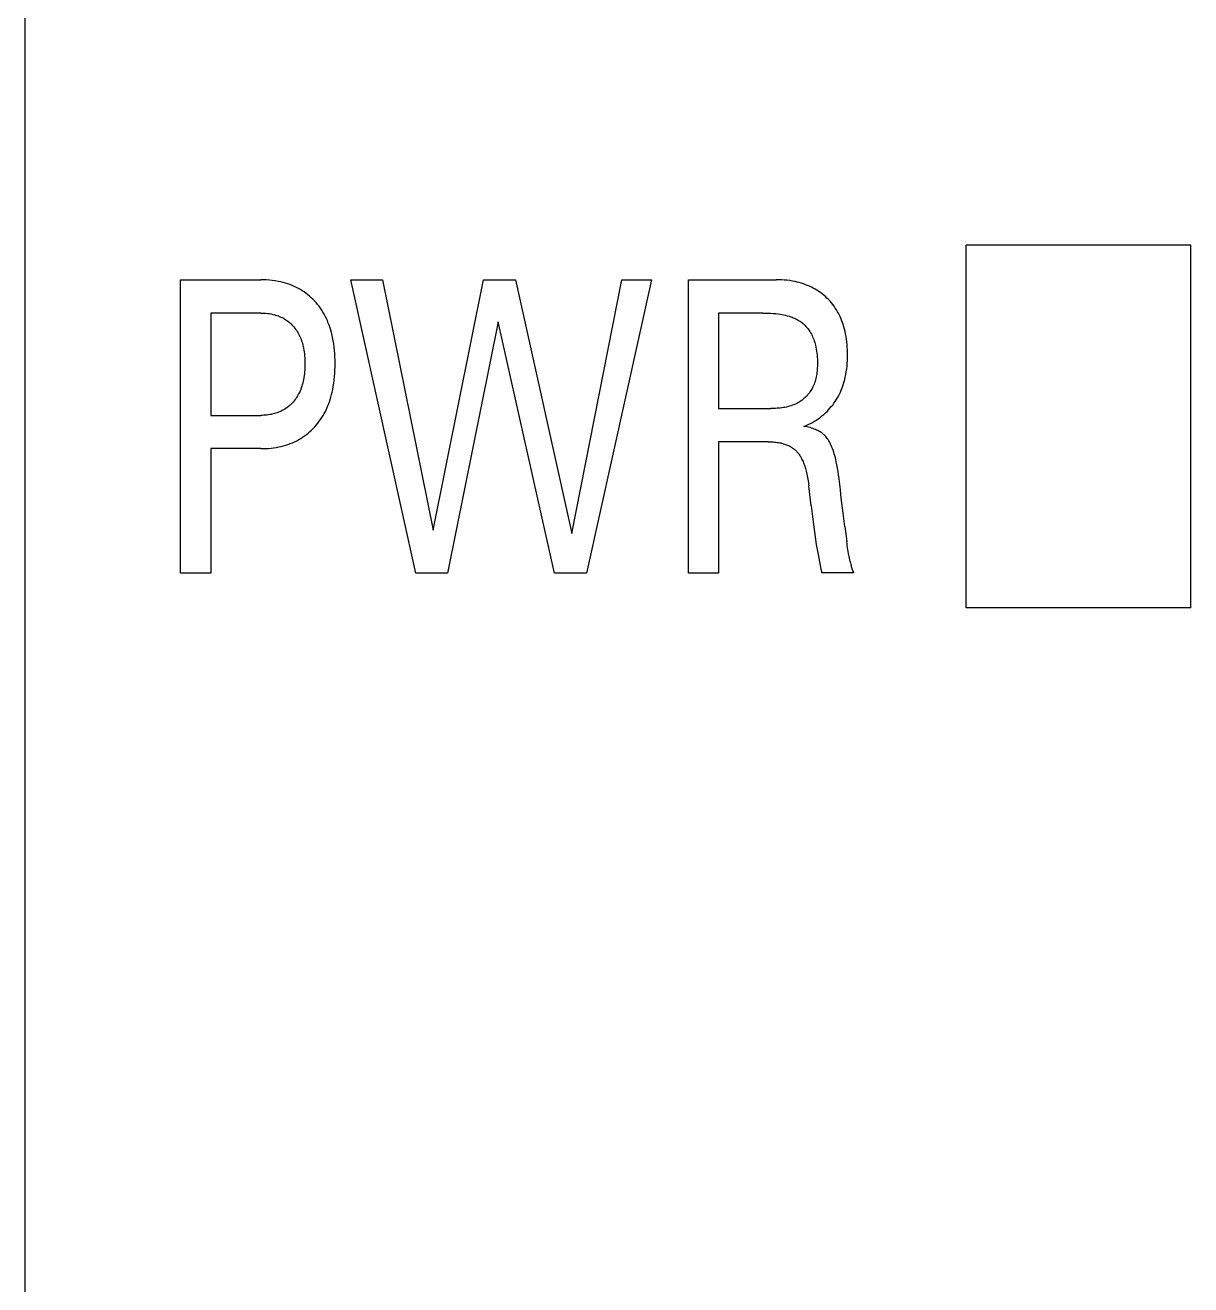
# Model space of a CAD drawing. Extents: x 10 to 622, y -523 to 292.
# Drawn here: x 264.094 to 265.46, y 103.395 to 104.872 of the extents above; entities that cross this region are included whole.
import ezdxf

# ---------------------------------------------------------------- set-up
doc = ezdxf.new("R2010")
doc.units = 0
doc.header["$LTSCALE"] = 5
doc.header["$MEASUREMENT"] = 0
doc.layers.get('0').update_dxf_attribs({"linetype": 'CONTINUOUS'})

msp = doc.modelspace()

# ---------------------------------------------------------------- linework, layer by layer
at = {"color": 7, "linetype": 'Continuous'}
for p, q in [((264.0936, 91.5843), (264.0936, 118.1094)), ((264.0936, 101.4856), (264.0936, 118.1094)), ((265.1971, 104.1888), (265.1971, 104.614)), ((265.4603, 104.614), (265.1971, 104.614)), ((265.4603, 104.1888), (265.4603, 104.614)), ((264.2758, 104.2293), (264.2758, 104.5735)), ((264.2758, 104.5735), (264.3697, 104.5735)), ((264.3731, 104.5734), (264.3697, 104.5735)), ((264.3765, 104.5733), (264.3731, 104.5734)), ((264.3799, 104.573), (264.3765, 104.5733)), ((264.3833, 104.5727), (264.3799, 104.573)), ((264.3867, 104.5722), (264.3833, 104.5727)), ((264.3901, 104.5716), (264.3867, 104.5722)), ((264.3935, 104.5709), (264.3901, 104.5716)), ((264.3961, 104.5703), (264.3935, 104.5709)), ((264.3988, 104.5695), (264.3961, 104.5703)), ((264.4014, 104.5687), (264.3988, 104.5695)), ((264.4039, 104.5678), (264.4014, 104.5687)), ((264.4065, 104.5668), (264.4039, 104.5678)), ((264.409, 104.5657), (264.4065, 104.5668)), ((264.4115, 104.5645), (264.409, 104.5657)), ((264.4139, 104.5633), (264.4115, 104.5645)), ((264.4162, 104.562), (264.4139, 104.5633)), ((264.5515, 104.2293), (264.4754, 104.5735)), ((264.4754, 104.5735), (264.5124, 104.5735)), ((264.5124, 104.5735), (264.572, 104.2798)), ((264.572, 104.2798), (264.6311, 104.5735)), ((264.6311, 104.5735), (264.6686, 104.5735)), ((264.6686, 104.5735), (264.7345, 104.2759)), ((264.7345, 104.2759), (264.793, 104.5735)), ((264.828, 104.5735), (264.7517, 104.2293)), ((264.793, 104.5735), (264.828, 104.5735)), ((264.8712, 104.2293), (264.8712, 104.5735)), ((264.8712, 104.5735), (264.974, 104.5735)), ((264.9772, 104.5734), (264.974, 104.5735)), ((264.9804, 104.5733), (264.9772, 104.5734)), ((264.9836, 104.5731), (264.9804, 104.5733)), ((264.9868, 104.5728), (264.9836, 104.5731)), ((264.99, 104.5724), (264.9868, 104.5728)), ((264.9931, 104.5719), (264.99, 104.5724)), ((264.9963, 104.5713), (264.9931, 104.5719)), ((264.9988, 104.5707), (264.9963, 104.5713)), ((265.0012, 104.5701), (264.9988, 104.5707)), ((265.0037, 104.5694), (265.0012, 104.5701)), ((265.0061, 104.5686), (265.0037, 104.5694)), ((265.0085, 104.5677), (265.0061, 104.5686)), ((265.0109, 104.5668), (265.0085, 104.5677)), ((265.0132, 104.5658), (265.0109, 104.5668)), ((265.0155, 104.5647), (265.0132, 104.5658)), ((265.0177, 104.5636), (265.0155, 104.5647)), ((265.0199, 104.5624), (265.0177, 104.5636)), ((264.4185, 104.5606), (264.4162, 104.562)), ((264.4207, 104.5591), (264.4185, 104.5606)), ((264.4229, 104.5575), (264.4207, 104.5591)), ((264.425, 104.5559), (264.4229, 104.5575)), ((264.427, 104.5542), (264.425, 104.5559)), ((264.429, 104.5524), (264.427, 104.5542)), ((264.4309, 104.5505), (264.429, 104.5524)), ((264.4328, 104.5486), (264.4309, 104.5505)), ((264.4347, 104.5466), (264.4328, 104.5486)), ((265.022, 104.5611), (265.0199, 104.5624)), ((265.024, 104.5598), (265.022, 104.5611)), ((265.0261, 104.5584), (265.024, 104.5598)), ((265.028, 104.5569), (265.0261, 104.5584)), ((265.0299, 104.5553), (265.028, 104.5569)), ((265.0318, 104.5537), (265.0299, 104.5553)), ((265.0337, 104.552), (265.0318, 104.5537)), ((265.0355, 104.5502), (265.0337, 104.552)), ((265.0373, 104.5483), (265.0355, 104.5502)), ((265.0389, 104.5463), (265.0373, 104.5483)), ((264.3111, 104.5344), (264.3111, 104.4144)), ((264.3697, 104.5344), (264.3111, 104.5344)), ((264.3697, 104.5344), (264.3717, 104.5344)), ((264.3717, 104.5344), (264.3738, 104.5343)), ((264.3738, 104.5343), (264.3759, 104.5342)), ((264.3759, 104.5342), (264.3779, 104.534)), ((264.3779, 104.534), (264.38, 104.5337)), ((264.38, 104.5337), (264.382, 104.5333)), ((264.382, 104.5333), (264.3841, 104.5329)), ((264.3841, 104.5329), (264.3857, 104.5325)), ((264.4364, 104.5445), (264.4347, 104.5466)), ((264.4381, 104.5423), (264.4364, 104.5445)), ((264.4397, 104.5401), (264.4381, 104.5423)), ((264.4413, 104.5379), (264.4397, 104.5401)), ((264.4427, 104.5356), (264.4413, 104.5379)), ((264.4441, 104.5332), (264.4427, 104.5356)), ((264.4454, 104.5308), (264.4441, 104.5332)), ((264.9065, 104.5344), (264.9065, 104.4225)), ((264.9586, 104.5344), (264.9065, 104.5344)), ((264.9586, 104.5344), (264.9616, 104.5344)), ((264.9616, 104.5344), (264.9646, 104.5343)), ((264.9646, 104.5343), (264.9676, 104.5342)), ((264.9676, 104.5342), (264.9706, 104.534)), ((264.9706, 104.534), (264.9736, 104.5337)), ((264.9736, 104.5337), (264.9766, 104.5333)), ((264.9766, 104.5333), (264.9787, 104.533)), ((264.9787, 104.533), (264.9808, 104.5327)), ((265.0405, 104.5443), (265.0389, 104.5463)), ((265.0421, 104.5423), (265.0405, 104.5443)), ((265.0435, 104.5402), (265.0421, 104.5423)), ((265.0449, 104.538), (265.0435, 104.5402)), ((265.0462, 104.5358), (265.0449, 104.538)), ((265.0475, 104.5334), (265.0462, 104.5358)), ((265.0488, 104.531), (265.0475, 104.5334)), ((264.3857, 104.5325), (264.3872, 104.5321)), ((264.3872, 104.5321), (264.3888, 104.5316)), ((264.3888, 104.5316), (264.3904, 104.531)), ((264.3904, 104.531), (264.3919, 104.5304)), ((264.3919, 104.5304), (264.3934, 104.5297)), ((264.3934, 104.5297), (264.3949, 104.529)), ((264.3949, 104.529), (264.3963, 104.5283)), ((264.3963, 104.5283), (264.3977, 104.5275)), ((264.3977, 104.5275), (264.3991, 104.5266)), ((264.3991, 104.5266), (264.4004, 104.5257)), ((264.4004, 104.5257), (264.4017, 104.5248)), ((264.4017, 104.5248), (264.4029, 104.5238)), ((264.4029, 104.5238), (264.4041, 104.5227)), ((264.4041, 104.5227), (264.4053, 104.5217)), ((264.4053, 104.5217), (264.4064, 104.5205)), ((264.4064, 104.5205), (264.4075, 104.5193)), ((264.4075, 104.5193), (264.4086, 104.5181)), ((264.4467, 104.5282), (264.4454, 104.5308)), ((264.4479, 104.5255), (264.4467, 104.5282)), ((264.449, 104.5227), (264.4479, 104.5255)), ((264.4501, 104.52), (264.449, 104.5227)), ((264.451, 104.5172), (264.4501, 104.52)), ((264.6483, 104.524), (264.5887, 104.2293)), ((264.7142, 104.2293), (264.6483, 104.524)), ((264.9808, 104.5327), (264.9829, 104.5323)), ((264.9829, 104.5323), (264.985, 104.5318)), ((264.985, 104.5318), (264.9871, 104.5313)), ((264.9871, 104.5313), (264.9892, 104.5307)), ((264.9892, 104.5307), (264.9912, 104.53)), ((264.9912, 104.53), (264.9927, 104.5295)), ((264.9927, 104.5295), (264.9942, 104.5289)), ((264.9942, 104.5289), (264.9956, 104.5283)), ((264.9956, 104.5283), (264.9971, 104.5276)), ((264.9971, 104.5276), (264.9985, 104.5269)), ((264.9985, 104.5269), (264.9999, 104.5261)), ((264.9999, 104.5261), (265.0012, 104.5253)), ((265.0012, 104.5253), (265.0025, 104.5244)), ((265.0025, 104.5244), (265.0037, 104.5236)), ((265.0037, 104.5236), (265.0049, 104.5227)), ((265.0049, 104.5227), (265.006, 104.5217)), ((265.006, 104.5217), (265.0071, 104.5208)), ((265.0071, 104.5208), (265.0081, 104.5197)), ((265.0081, 104.5197), (265.0091, 104.5187)), ((265.0091, 104.5187), (265.0101, 104.5176)), ((265.0499, 104.5285), (265.0488, 104.531)), ((265.0509, 104.526), (265.0499, 104.5285)), ((265.0519, 104.5234), (265.0509, 104.526)), ((265.0527, 104.5208), (265.0519, 104.5234)), ((265.0535, 104.5182), (265.0527, 104.5208)), ((265.0543, 104.5156), (265.0535, 104.5182)), ((264.4086, 104.5181), (264.4097, 104.5168)), ((264.4097, 104.5168), (264.4106, 104.5155)), ((264.4106, 104.5155), (264.4116, 104.5142)), ((264.4116, 104.5142), (264.4125, 104.5128)), ((264.4125, 104.5128), (264.4133, 104.5114)), ((264.4133, 104.5114), (264.4141, 104.51)), ((264.4141, 104.51), (264.4149, 104.5085)), ((264.4149, 104.5085), (264.4156, 104.5069)), ((264.4156, 104.5069), (264.4163, 104.5053)), ((264.4163, 104.5053), (264.417, 104.5036)), ((264.417, 104.5036), (264.4176, 104.5019)), ((264.4519, 104.5144), (264.451, 104.5172)), ((264.4527, 104.5115), (264.4519, 104.5144)), ((264.4534, 104.5086), (264.4527, 104.5115)), ((264.454, 104.5058), (264.4534, 104.5086)), ((264.4548, 104.502), (264.454, 104.5058)), ((265.0101, 104.5176), (265.0111, 104.5164)), ((265.0111, 104.5164), (265.0119, 104.5153)), ((265.0119, 104.5153), (265.0128, 104.5141)), ((265.0128, 104.5141), (265.0136, 104.5128)), ((265.0136, 104.5128), (265.0145, 104.5113)), ((265.0145, 104.5113), (265.0154, 104.5098)), ((265.0154, 104.5098), (265.0162, 104.5082)), ((265.0162, 104.5082), (265.0169, 104.5066)), ((265.0169, 104.5066), (265.0176, 104.505)), ((265.0176, 104.505), (265.0182, 104.5033)), ((265.0549, 104.5129), (265.0543, 104.5156)), ((265.0555, 104.5099), (265.0549, 104.5129)), ((265.0561, 104.5068), (265.0555, 104.5099)), ((265.0566, 104.5038), (265.0561, 104.5068)), ((265.057, 104.5007), (265.0566, 104.5038)), ((264.4176, 104.5019), (264.4182, 104.5002)), ((264.4182, 104.5002), (264.4187, 104.4985)), ((264.4187, 104.4985), (264.4191, 104.4968)), ((264.4191, 104.4968), (264.4196, 104.4951)), ((264.4196, 104.4951), (264.4199, 104.4933)), ((264.4199, 104.4933), (264.4204, 104.491)), ((264.4204, 104.491), (264.4207, 104.4888)), ((264.4207, 104.4888), (264.421, 104.4865)), ((264.4554, 104.4982), (264.4548, 104.502)), ((264.4559, 104.4945), (264.4554, 104.4982)), ((264.4563, 104.4907), (264.4559, 104.4945)), ((264.4566, 104.4869), (264.4563, 104.4907)), ((265.0182, 104.5033), (265.0188, 104.5017)), ((265.0188, 104.5017), (265.0193, 104.5)), ((265.0193, 104.5), (265.0198, 104.4983)), ((265.0198, 104.4983), (265.0203, 104.4966)), ((265.0203, 104.4966), (265.0208, 104.4943)), ((265.0208, 104.4943), (265.0212, 104.492)), ((265.0212, 104.492), (265.0216, 104.4897)), ((265.0216, 104.4897), (265.0219, 104.4874)), ((265.0573, 104.4976), (265.057, 104.5007)), ((265.0575, 104.4945), (265.0573, 104.4976)), ((265.0577, 104.4914), (265.0575, 104.4945)), ((265.0578, 104.4883), (265.0577, 104.4914)), ((264.421, 104.4865), (264.4212, 104.4842)), ((264.4212, 104.4842), (264.4214, 104.4819)), ((264.4214, 104.4819), (264.4215, 104.4795)), ((264.4215, 104.4795), (264.4216, 104.4772)), ((264.4216, 104.4772), (264.4216, 104.4749)), ((264.4216, 104.4749), (264.4216, 104.4726)), ((264.4568, 104.483), (264.4566, 104.4869)), ((264.4569, 104.4792), (264.4568, 104.483)), ((264.4569, 104.4754), (264.4569, 104.4792)), ((264.4569, 104.4715), (264.4569, 104.4754)), ((265.0219, 104.4874), (265.0221, 104.4851)), ((265.0221, 104.4851), (265.0223, 104.4827)), ((265.0223, 104.4827), (265.0224, 104.4804)), ((265.0224, 104.4804), (265.0225, 104.478)), ((265.0225, 104.4738), (265.0224, 104.472)), ((265.0225, 104.478), (265.0225, 104.4757)), ((265.0225, 104.4757), (265.0225, 104.4738)), ((265.0572, 104.472), (265.0574, 104.4753)), ((265.0574, 104.4753), (265.0576, 104.4786)), ((265.0576, 104.4786), (265.0577, 104.4819)), ((265.0577, 104.4819), (265.0578, 104.4852)), ((265.0578, 104.4852), (265.0578, 104.4883)), ((264.4207, 104.461), (264.4204, 104.4586)), ((264.421, 104.4633), (264.4207, 104.461)), ((264.4212, 104.4656), (264.421, 104.4633)), ((264.4214, 104.4679), (264.4212, 104.4656)), ((264.4215, 104.4702), (264.4214, 104.4679)), ((264.4216, 104.4726), (264.4215, 104.4702)), ((264.4559, 104.4561), (264.4563, 104.4599)), ((264.4563, 104.4599), (264.4566, 104.4638)), ((264.4566, 104.4638), (264.4568, 104.4677)), ((264.4568, 104.4677), (264.4569, 104.4715)), ((265.0211, 104.4595), (265.0207, 104.4578)), ((265.0214, 104.4613), (265.0211, 104.4595)), ((265.0217, 104.463), (265.0214, 104.4613)), ((265.0219, 104.4648), (265.0217, 104.463)), ((265.0221, 104.4666), (265.0219, 104.4648)), ((265.0222, 104.4684), (265.0221, 104.4666)), ((265.0223, 104.4702), (265.0222, 104.4684)), ((265.0224, 104.472), (265.0223, 104.4702)), ((265.0545, 104.4565), (265.0551, 104.4591)), ((265.0551, 104.4591), (265.0558, 104.4623)), ((265.0558, 104.4623), (265.0563, 104.4655)), ((265.0563, 104.4655), (265.0568, 104.4688)), ((265.0568, 104.4688), (265.0572, 104.472)), ((264.4166, 104.4447), (264.4158, 104.4428)), ((264.4173, 104.4466), (264.4166, 104.4447)), ((264.4179, 104.4485), (264.4173, 104.4466)), ((264.4185, 104.4504), (264.4179, 104.4485)), ((264.4191, 104.4524), (264.4185, 104.4504)), ((264.4195, 104.4544), (264.4191, 104.4524)), ((264.4199, 104.4564), (264.4195, 104.4544)), ((264.4204, 104.4586), (264.4199, 104.4564)), ((264.4535, 104.4417), (264.4541, 104.4446)), ((264.4541, 104.4446), (264.4548, 104.4484)), ((264.4548, 104.4484), (264.4554, 104.4522)), ((264.4554, 104.4522), (264.4559, 104.4561)), ((265.0157, 104.4448), (265.0149, 104.4435)), ((265.0164, 104.4461), (265.0157, 104.4448)), ((265.0172, 104.4477), (265.0164, 104.4461)), ((265.018, 104.4493), (265.0172, 104.4477)), ((265.0186, 104.4509), (265.018, 104.4493)), ((265.0192, 104.4526), (265.0186, 104.4509)), ((265.0198, 104.4543), (265.0192, 104.4526)), ((265.0203, 104.456), (265.0198, 104.4543)), ((265.0207, 104.4578), (265.0203, 104.456)), ((265.0505, 104.4441), (265.0514, 104.4465)), ((265.0514, 104.4465), (265.0523, 104.449)), ((265.0523, 104.449), (265.0531, 104.4515)), ((265.0531, 104.4515), (265.0539, 104.454)), ((265.0539, 104.454), (265.0545, 104.4565)), ((264.4077, 104.43), (264.4066, 104.4288)), ((264.4088, 104.4313), (264.4077, 104.43)), ((264.4098, 104.4326), (264.4088, 104.4313)), ((264.4108, 104.4339), (264.4098, 104.4326)), ((264.4117, 104.4353), (264.4108, 104.4339)), ((264.4126, 104.4367), (264.4117, 104.4353)), ((264.4134, 104.4381), (264.4126, 104.4367)), ((264.4142, 104.4395), (264.4134, 104.4381)), ((264.4149, 104.441), (264.4142, 104.4395)), ((264.4158, 104.4428), (264.4149, 104.441)), ((264.4492, 104.4273), (264.4502, 104.4302)), ((264.4502, 104.4302), (264.4511, 104.433)), ((264.4511, 104.433), (264.452, 104.4359)), ((264.452, 104.4359), (264.4528, 104.4388)), ((264.4528, 104.4388), (264.4535, 104.4417)), ((265.0009, 104.4299), (264.9996, 104.4291)), ((265.0022, 104.4307), (265.0009, 104.4299)), ((265.0034, 104.4315), (265.0022, 104.4307)), ((265.0046, 104.4324), (265.0034, 104.4315)), ((265.0058, 104.4334), (265.0046, 104.4324)), ((265.007, 104.4344), (265.0058, 104.4334)), ((265.0081, 104.4354), (265.007, 104.4344)), ((265.0092, 104.4364), (265.0081, 104.4354)), ((265.0103, 104.4375), (265.0092, 104.4364)), ((265.0113, 104.4387), (265.0103, 104.4375)), ((265.0122, 104.4398), (265.0113, 104.4387)), ((265.0132, 104.441), (265.0122, 104.4398)), ((265.0141, 104.4423), (265.0132, 104.441)), ((265.0149, 104.4435), (265.0141, 104.4423)), ((265.0419, 104.4286), (265.0433, 104.4306)), ((265.0433, 104.4306), (265.0446, 104.4327)), ((265.0446, 104.4327), (265.0459, 104.4348)), ((265.0459, 104.4348), (265.0471, 104.437)), ((265.0471, 104.437), (265.0483, 104.4394)), ((265.0483, 104.4394), (265.0494, 104.4417)), ((265.0494, 104.4417), (265.0505, 104.4441)), ((264.377, 104.4148), (264.3751, 104.4146)), ((264.3788, 104.415), (264.377, 104.4148)), ((264.3806, 104.4153), (264.3788, 104.415)), ((264.3824, 104.4156), (264.3806, 104.4153)), ((264.3842, 104.416), (264.3824, 104.4156)), ((264.3858, 104.4164), (264.3842, 104.416)), ((264.3874, 104.4169), (264.3858, 104.4164)), ((264.3889, 104.4174), (264.3874, 104.4169)), ((264.3905, 104.418), (264.3889, 104.4174)), ((264.392, 104.4186), (264.3905, 104.418)), ((264.3936, 104.4193), (264.392, 104.4186)), ((264.395, 104.42), (264.3936, 104.4193)), ((264.3965, 104.4208), (264.395, 104.42)), ((264.3979, 104.4216), (264.3965, 104.4208)), ((264.3992, 104.4225), (264.3979, 104.4216)), ((264.4006, 104.4235), (264.3992, 104.4225)), ((264.4018, 104.4244), (264.4006, 104.4235)), ((264.4031, 104.4255), (264.4018, 104.4244)), ((264.4043, 104.4265), (264.4031, 104.4255)), ((264.4055, 104.4277), (264.4043, 104.4265)), ((264.4066, 104.4288), (264.4055, 104.4277)), ((264.4429, 104.4143), (264.4443, 104.4167)), ((264.4443, 104.4167), (264.4455, 104.4191)), ((264.4455, 104.4191), (264.4468, 104.4218)), ((264.4468, 104.4218), (264.448, 104.4246)), ((264.448, 104.4246), (264.4492, 104.4273)), ((264.9065, 104.4225), (264.968, 104.4225)), ((264.9698, 104.4225), (264.968, 104.4225)), ((264.9716, 104.4225), (264.9698, 104.4225)), ((264.9734, 104.4226), (264.9716, 104.4225)), ((264.9753, 104.4227), (264.9734, 104.4226)), ((264.9771, 104.4228), (264.9753, 104.4227)), ((264.9789, 104.423), (264.9771, 104.4228)), ((264.9808, 104.4232), (264.9789, 104.423)), ((264.9826, 104.4235), (264.9808, 104.4232)), ((264.9844, 104.4238), (264.9826, 104.4235)), ((264.9862, 104.4242), (264.9844, 104.4238)), ((264.988, 104.4246), (264.9862, 104.4242)), ((264.9897, 104.4251), (264.988, 104.4246)), ((264.9915, 104.4256), (264.9897, 104.4251)), ((264.9932, 104.4262), (264.9915, 104.4256)), ((264.9949, 104.4268), (264.9932, 104.4262)), ((264.9966, 104.4276), (264.9949, 104.4268)), ((264.9982, 104.4284), (264.9966, 104.4276)), ((264.9996, 104.4291), (264.9982, 104.4284)), ((265.0278, 104.4137), (265.0299, 104.4154)), ((265.0299, 104.4154), (265.0319, 104.4172)), ((265.0319, 104.4172), (265.0338, 104.4191)), ((265.0338, 104.4191), (265.0356, 104.4208)), ((265.0356, 104.4208), (265.0372, 104.4227)), ((265.0372, 104.4227), (265.0388, 104.4246)), ((265.0388, 104.4246), (265.0404, 104.4265)), ((265.0404, 104.4265), (265.0419, 104.4286)), ((264.3111, 104.4144), (264.3697, 104.4144)), ((264.3715, 104.4144), (264.3697, 104.4144)), ((264.3733, 104.4145), (264.3715, 104.4144)), ((264.3751, 104.4146), (264.3733, 104.4145)), ((264.4313, 104.399), (264.4332, 104.4011)), ((264.4332, 104.4011), (264.435, 104.4031)), ((264.435, 104.4031), (264.4367, 104.4053)), ((264.4367, 104.4053), (264.4384, 104.4074)), ((264.4384, 104.4074), (264.44, 104.4097)), ((264.44, 104.4097), (264.4415, 104.412)), ((264.4415, 104.412), (264.4429, 104.4143)), ((265.0067, 104.4015), (265.0093, 104.4025)), ((265.0085, 104.4012), (265.0067, 104.4015)), ((265.0103, 104.4008), (265.0085, 104.4012)), ((265.0093, 104.4025), (265.0118, 104.4037)), ((265.012, 104.4005), (265.0103, 104.4008)), ((265.0118, 104.4037), (265.0142, 104.4049)), ((265.0138, 104.4), (265.012, 104.4005)), ((265.0155, 104.3995), (265.0138, 104.4)), ((265.0142, 104.4049), (265.0167, 104.4062)), ((265.0167, 104.4062), (265.019, 104.4075)), ((265.019, 104.4075), (265.0213, 104.4089)), ((265.0213, 104.4089), (265.0235, 104.4104)), ((265.0235, 104.4104), (265.0257, 104.412)), ((265.0257, 104.412), (265.0278, 104.4137)), ((264.4119, 104.3846), (264.4143, 104.3859)), ((264.4143, 104.3859), (264.4166, 104.3873)), ((264.4166, 104.3873), (264.4189, 104.3887)), ((264.4189, 104.3887), (264.4211, 104.3902)), ((264.4211, 104.3902), (264.4233, 104.3919)), ((264.4233, 104.3919), (264.4254, 104.3935)), ((264.4254, 104.3935), (264.4274, 104.3953)), ((264.4274, 104.3953), (264.4294, 104.3971)), ((264.4294, 104.3971), (264.4313, 104.399)), ((265.0172, 104.399), (265.0155, 104.3995)), ((265.0187, 104.3984), (265.0172, 104.399)), ((265.0201, 104.3979), (265.0187, 104.3984)), ((265.0216, 104.3972), (265.0201, 104.3979)), ((265.023, 104.3965), (265.0216, 104.3972)), ((265.0243, 104.3958), (265.023, 104.3965)), ((265.0257, 104.395), (265.0243, 104.3958)), ((265.0269, 104.3942), (265.0257, 104.395)), ((265.028, 104.3934), (265.0269, 104.3942)), ((265.0291, 104.3925), (265.028, 104.3934)), ((265.0302, 104.3915), (265.0291, 104.3925)), ((265.0312, 104.3906), (265.0302, 104.3915)), ((265.0322, 104.3895), (265.0312, 104.3906)), ((265.0332, 104.3884), (265.0322, 104.3895)), ((265.0341, 104.3872), (265.0332, 104.3884)), ((265.035, 104.3859), (265.0341, 104.3872)), ((265.0358, 104.3846), (265.035, 104.3859)), ((264.3111, 104.3754), (264.3111, 104.2293)), ((264.3697, 104.3754), (264.3111, 104.3754)), ((264.3697, 104.3754), (264.3727, 104.3754)), ((264.3727, 104.3754), (264.3757, 104.3755)), ((264.3757, 104.3755), (264.3787, 104.3757)), ((264.3787, 104.3757), (264.3818, 104.376)), ((264.3818, 104.376), (264.3848, 104.3764)), ((264.3848, 104.3764), (264.3878, 104.3768)), ((264.3878, 104.3768), (264.3908, 104.3774)), ((264.3908, 104.3774), (264.3937, 104.378)), ((264.3937, 104.378), (264.3964, 104.3787)), ((264.3964, 104.3787), (264.3991, 104.3795)), ((264.3991, 104.3795), (264.4017, 104.3803)), ((264.4017, 104.3803), (264.4043, 104.3812)), ((264.4043, 104.3812), (264.4069, 104.3823)), ((264.4069, 104.3823), (264.4094, 104.3834)), ((264.4094, 104.3834), (264.4119, 104.3846)), ((264.9065, 104.3834), (264.9065, 104.2293)), ((264.9647, 104.3834), (264.9065, 104.3834)), ((264.9647, 104.3834), (264.9662, 104.3834)), ((264.9662, 104.3834), (264.9677, 104.3834)), ((264.9677, 104.3834), (264.9692, 104.3833)), ((264.9692, 104.3833), (264.9707, 104.3832)), ((264.9707, 104.3832), (264.9722, 104.3831)), ((264.9722, 104.3831), (264.9738, 104.3829)), ((264.9738, 104.3829), (264.9753, 104.3827)), ((264.9753, 104.3827), (264.9768, 104.3825)), ((264.9768, 104.3825), (264.9783, 104.3822)), ((264.9783, 104.3822), (264.9794, 104.382)), ((264.9794, 104.382), (264.9805, 104.3817)), ((264.9805, 104.3817), (264.9817, 104.3814)), ((264.9817, 104.3814), (264.9828, 104.3811)), ((264.9828, 104.3811), (264.9839, 104.3808)), ((264.9839, 104.3808), (264.985, 104.3804)), ((264.985, 104.3804), (264.9861, 104.38)), ((264.9861, 104.38), (264.9872, 104.3795)), ((264.9872, 104.3795), (264.9882, 104.3791)), ((264.9882, 104.3791), (264.9893, 104.3786)), ((264.9893, 104.3786), (264.9901, 104.3781)), ((264.9901, 104.3781), (264.991, 104.3777)), ((264.991, 104.3777), (264.9918, 104.3772)), ((264.9918, 104.3772), (264.9926, 104.3767)), ((264.9926, 104.3767), (264.9934, 104.3761)), ((264.9934, 104.3761), (264.9942, 104.3756)), ((264.9942, 104.3756), (264.9949, 104.375)), ((264.9949, 104.375), (264.9957, 104.3744)), ((264.9957, 104.3744), (264.9964, 104.3738)), ((264.9964, 104.3738), (264.9971, 104.3731)), ((264.9971, 104.3731), (264.9978, 104.3725)), ((264.9978, 104.3725), (264.9985, 104.3717)), ((264.9985, 104.3717), (264.9992, 104.3709)), ((264.9992, 104.3709), (264.9999, 104.37)), ((265.0366, 104.3833), (265.0358, 104.3846)), ((265.0373, 104.3819), (265.0366, 104.3833)), ((265.038, 104.3805), (265.0373, 104.3819)), ((265.0386, 104.3791), (265.038, 104.3805)), ((265.0392, 104.3777), (265.0386, 104.3791)), ((265.0401, 104.3755), (265.0392, 104.3777)), ((265.0409, 104.3734), (265.0401, 104.3755)), ((265.0417, 104.3712), (265.0409, 104.3734)), ((265.0423, 104.369), (265.0417, 104.3712)), ((264.9999, 104.37), (265.0006, 104.3692)), ((265.0006, 104.3692), (265.0012, 104.3683)), ((265.0012, 104.3683), (265.0018, 104.3674)), ((265.0018, 104.3674), (265.0024, 104.3665)), ((265.0024, 104.3665), (265.0029, 104.3656)), ((265.0029, 104.3656), (265.0034, 104.3646)), ((265.0034, 104.3646), (265.004, 104.3637)), ((265.004, 104.3637), (265.0044, 104.3627)), ((265.0044, 104.3627), (265.0051, 104.3614)), ((265.0051, 104.3614), (265.0057, 104.3601)), ((265.0057, 104.3601), (265.0062, 104.3588)), ((265.0062, 104.3588), (265.0067, 104.3574)), ((265.0067, 104.3574), (265.0072, 104.3561)), ((265.0072, 104.3561), (265.0077, 104.3547)), ((265.043, 104.3668), (265.0423, 104.369)), ((265.0436, 104.3645), (265.043, 104.3668)), ((265.0441, 104.3623), (265.0436, 104.3645)), ((265.0446, 104.36), (265.0441, 104.3623)), ((265.0454, 104.3562), (265.0446, 104.36)), ((265.0461, 104.3523), (265.0454, 104.3562)), ((265.0077, 104.3547), (265.0081, 104.3533)), ((265.0081, 104.3533), (265.0086, 104.3519)), ((265.0086, 104.3519), (265.009, 104.3505)), ((265.009, 104.3505), (265.0093, 104.3491)), ((265.0093, 104.3491), (265.0098, 104.3472)), ((265.0098, 104.3472), (265.0102, 104.3453)), ((265.0102, 104.3453), (265.0106, 104.3434)), ((265.0106, 104.3434), (265.011, 104.3415)), ((265.011, 104.3415), (265.0113, 104.3395)), ((265.0467, 104.3484), (265.0461, 104.3523)), ((265.0473, 104.3445), (265.0467, 104.3484)), ((265.0478, 104.3405), (265.0473, 104.3445)), ((265.0113, 104.3395), (265.0116, 104.3376)), ((265.0116, 104.3376), (265.0119, 104.3356)), ((265.0119, 104.3356), (265.0122, 104.3337)), ((265.0122, 104.3337), (265.0124, 104.3317)), ((265.0151, 104.3081), (265.0124, 104.3317)), ((265.0483, 104.3366), (265.0478, 104.3405)), ((265.0494, 104.3269), (265.0483, 104.3366)), ((265.0504, 104.3172), (265.0494, 104.3269)), ((265.0525, 104.2996), (265.0504, 104.3172)), ((265.0151, 104.3081), (265.0163, 104.2988)), ((265.0163, 104.2988), (265.0174, 104.2896)), ((265.0545, 104.2839), (265.0525, 104.2996)), ((265.0174, 104.2896), (265.0187, 104.2804)), ((265.0545, 104.2839), (265.0568, 104.2664)), ((265.0187, 104.2804), (265.0195, 104.2745)), ((265.0195, 104.2745), (265.0203, 104.2686)), ((265.0203, 104.2686), (265.0212, 104.2628)), ((265.0212, 104.2628), (265.0222, 104.2569)), ((265.0222, 104.2569), (265.0232, 104.2511)), ((265.0572, 104.2641), (265.0568, 104.2664)), ((265.0575, 104.2618), (265.0572, 104.2641)), ((265.0579, 104.2595), (265.0575, 104.2618)), ((265.0583, 104.2571), (265.0579, 104.2595)), ((265.0587, 104.2548), (265.0583, 104.2571)), ((265.0591, 104.2525), (265.0587, 104.2548)), ((265.0594, 104.2506), (265.0591, 104.2525)), ((265.0232, 104.2511), (265.024, 104.2467)), ((265.024, 104.2467), (265.0248, 104.2424)), ((265.0248, 104.2424), (265.0257, 104.2381)), ((265.0257, 104.2381), (265.0266, 104.2338)), ((265.0598, 104.2487), (265.0594, 104.2506)), ((265.0602, 104.2468), (265.0598, 104.2487)), ((265.0606, 104.245), (265.0602, 104.2468)), ((265.061, 104.2431), (265.0606, 104.245)), ((265.0615, 104.2412), (265.061, 104.2431)), ((265.062, 104.2394), (265.0615, 104.2412)), ((265.0623, 104.2381), (265.062, 104.2394)), ((265.0626, 104.2369), (265.0623, 104.2381)), ((264.3111, 104.2293), (264.2758, 104.2293)), ((264.5887, 104.2293), (264.5515, 104.2293)), ((264.7517, 104.2293), (264.7142, 104.2293)), ((264.9065, 104.2293), (264.8712, 104.2293)), ((265.0266, 104.2338), (265.0276, 104.2295)), ((265.0651, 104.2295), (265.0276, 104.2295)), ((265.063, 104.2357), (265.0626, 104.2369)), ((265.0634, 104.2344), (265.063, 104.2357)), ((265.0638, 104.2332), (265.0634, 104.2344)), ((265.0642, 104.2319), (265.0638, 104.2332)), ((265.0647, 104.2307), (265.0642, 104.2319)), ((265.0651, 104.2295), (265.0647, 104.2307)), ((265.4603, 104.1888), (265.1971, 104.1888))]:
    msp.add_line(p, q, dxfattribs=at)

doc.saveas('drawing.dxf')
